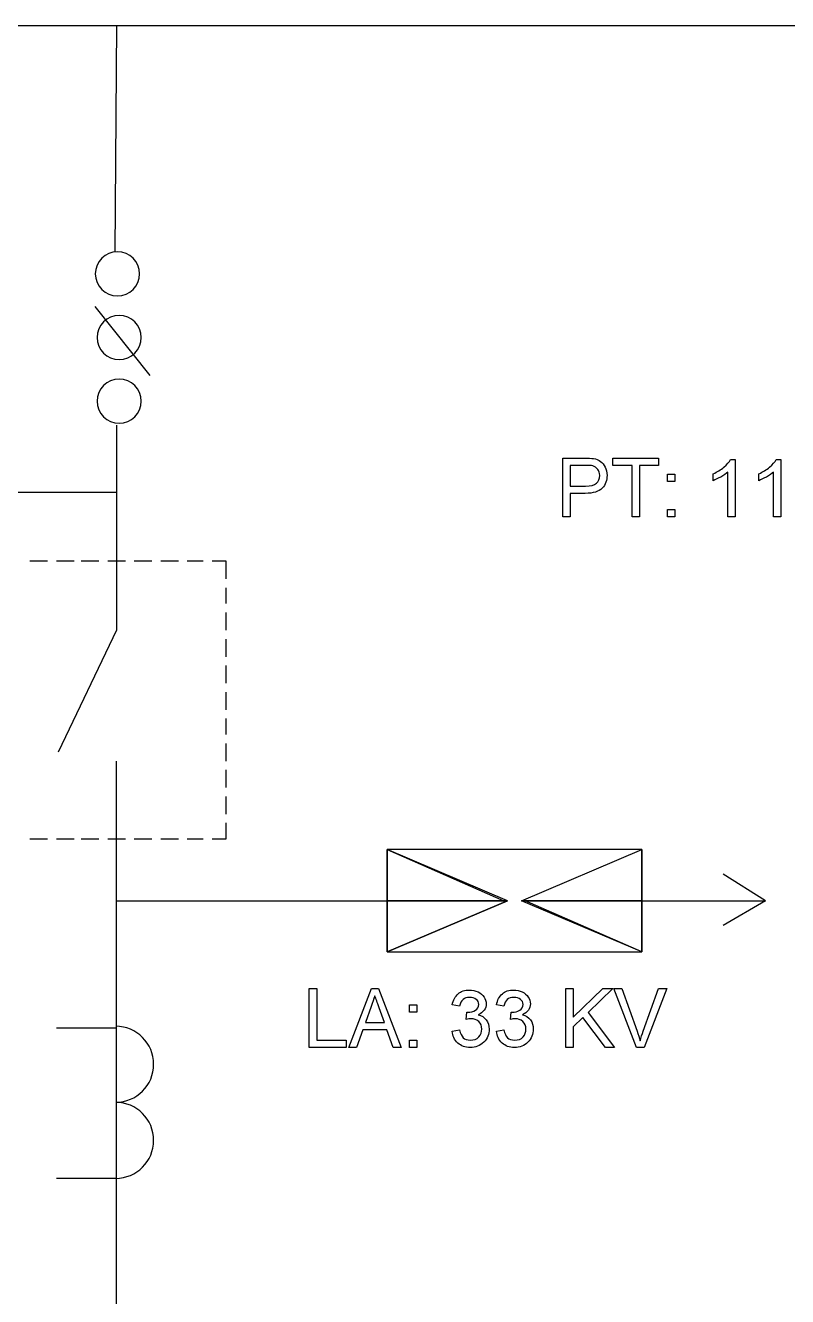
# Model space of a CAD drawing. Header units: millimetres. Extents: x 12 to 286, y 8 to 173.
# Drawn here: x 217.5 to 235.74, y 93.17 to 123.6 of the extents above; entities that cross this region are included whole.
import ezdxf

# ---------------------------------------------------------------- set-up
doc = ezdxf.new("R2010")
doc.units = ezdxf.units.MM
doc.layers.get('0').update_dxf_attribs({"linetype": 'CONTINUOUS'})

msp = doc.modelspace()

# ---------------------------------------------------------------- linework, layer by layer
at = {"color": 0}
for p, q in [((163.42, 123.599), (272.641, 123.599)), ((219.681, 123.599), (219.64, 118.181)), ((220.486, 115.218), (219.174, 116.869)), ((219.681, 114.031), (219.681, 110.772)), ((230.364, 111.831), (230.364, 113.242)), ((230.364, 113.242), (230.887, 113.242)), ((231.563, 113.065), (231.563, 113.242)), ((231.563, 113.242), (232.657, 113.242)), ((232.657, 113.242), (232.657, 113.065)), ((234.378, 113.206), (234.491, 113.206)), ((234.491, 113.206), (234.491, 111.831)), ((235.471, 113.206), (235.585, 113.206)), ((235.585, 113.206), (235.585, 111.831)), ((230.905, 113.065), (230.54, 113.065)), ((230.54, 113.065), (230.54, 112.572)), ((232.022, 113.065), (231.563, 113.065)), ((232.022, 111.831), (232.022, 113.065)), ((232.657, 113.065), (232.198, 113.065)), ((232.198, 113.065), (232.198, 111.831)), ((234.315, 111.831), (234.315, 112.903)), ((235.409, 111.831), (235.409, 112.903)), ((232.869, 112.677), (232.869, 112.853)), ((232.869, 112.853), (233.046, 112.853)), ((233.046, 112.677), (232.869, 112.677)), ((233.046, 112.853), (233.046, 112.677)), ((233.962, 112.7), (233.962, 112.863)), ((235.056, 112.7), (235.056, 112.863)), ((213.204, 112.423), (219.681, 112.423)), ((230.54, 112.572), (230.91, 112.572)), ((230.899, 112.396), (230.54, 112.396)), ((230.54, 112.396), (230.54, 111.831)), ((232.869, 111.831), (232.869, 112.007)), ((232.869, 112.007), (233.046, 112.007)), ((233.046, 112.007), (233.046, 111.831)), ((230.54, 111.831), (230.364, 111.831)), ((232.198, 111.831), (232.022, 111.831)), ((233.046, 111.831), (232.869, 111.831)), ((234.491, 111.831), (234.315, 111.831)), ((235.585, 111.831), (235.409, 111.831)), ((218.03, 110.772), (217.607, 110.772)), ((218.666, 110.772), (218.243, 110.772)), ((219.258, 110.772), (218.835, 110.772)), ((219.893, 110.772), (219.47, 110.772)), ((219.681, 110.772), (219.681, 109.121)), ((220.529, 110.772), (220.106, 110.772)), ((221.164, 110.772), (220.74, 110.772)), ((221.757, 110.772), (221.375, 110.772)), ((222.306, 110.772), (221.967, 110.772)), ((222.306, 110.349), (222.306, 110.772)), ((222.306, 109.757), (222.306, 110.137)), ((222.306, 109.121), (222.306, 109.545)), ((219.681, 109.121), (218.285, 106.2)), ((222.306, 108.486), (222.306, 108.909)), ((222.306, 107.851), (222.306, 108.275)), ((222.306, 107.217), (222.306, 107.64)), ((222.306, 106.623), (222.306, 107.005)), ((222.306, 105.989), (222.306, 106.412)), ((219.681, 91.5099), (219.681, 105.989)), ((222.306, 105.354), (222.306, 105.777)), ((222.306, 104.719), (222.306, 105.142)), ((222.306, 104.126), (222.306, 104.506)), ((217.607, 104.126), (218.03, 104.126)), ((218.243, 104.126), (218.666, 104.126)), ((218.835, 104.126), (219.258, 104.126)), ((219.47, 104.126), (219.893, 104.126)), ((220.106, 104.126), (220.529, 104.126)), ((220.74, 104.126), (221.164, 104.126)), ((221.375, 104.126), (221.757, 104.126)), ((221.967, 104.126), (222.306, 104.126)), ((226.158, 103.872), (228.953, 102.645)), ((226.158, 102.645), (226.158, 103.872)), ((226.158, 103.872), (228.953, 102.645)), ((226.158, 102.645), (226.158, 103.872)), ((232.254, 103.872), (226.158, 103.872)), ((226.158, 103.872), (226.158, 101.417)), ((229.037, 102.645), (226.158, 103.872)), ((229.376, 102.645), (232.254, 103.872)), ((229.376, 102.645), (232.254, 103.872)), ((229.376, 102.645), (232.254, 103.872)), ((232.254, 103.872), (232.254, 102.645)), ((232.254, 103.872), (232.254, 102.645)), ((232.254, 101.417), (232.254, 103.872)), ((235.219, 102.645), (234.202, 103.28)), ((219.681, 102.645), (226.158, 102.645)), ((228.953, 102.645), (226.158, 102.645)), ((228.953, 102.645), (226.158, 102.645)), ((226.158, 102.645), (229.037, 102.645)), ((229.037, 102.645), (226.158, 101.417)), ((226.158, 101.417), (226.158, 102.645)), ((226.158, 102.645), (229.037, 102.645)), ((229.037, 102.645), (226.158, 101.417)), ((226.158, 101.417), (226.158, 102.645)), ((229.037, 102.645), (226.158, 102.645)), ((226.158, 102.645), (229.037, 102.645)), ((229.037, 102.645), (226.158, 102.645)), ((226.158, 102.645), (228.953, 102.645)), ((229.037, 102.645), (226.158, 102.645)), ((226.158, 102.645), (229.037, 102.645)), ((229.037, 102.645), (226.158, 102.645)), ((226.158, 102.645), (228.953, 102.645)), ((226.158, 101.417), (229.037, 102.645)), ((228.953, 102.645), (229.037, 102.645)), ((228.953, 102.645), (229.037, 102.645)), ((229.037, 102.645), (229.037, 102.645)), ((229.037, 102.645), (229.037, 102.645)), ((232.254, 102.645), (229.376, 102.645)), ((232.254, 102.645), (229.376, 102.645)), ((229.376, 102.645), (232.254, 102.645)), ((232.254, 102.645), (229.376, 102.645)), ((229.376, 102.645), (232.254, 102.645)), ((232.254, 102.645), (229.376, 102.645)), ((229.376, 102.645), (232.254, 102.645)), ((232.254, 102.645), (229.376, 102.645)), ((229.376, 102.645), (232.254, 102.645)), ((232.254, 102.645), (229.376, 102.645)), ((232.254, 101.417), (229.376, 102.645)), ((229.461, 102.645), (232.254, 102.645)), ((232.254, 101.417), (229.461, 102.645)), ((229.461, 102.645), (232.254, 102.645)), ((232.254, 101.417), (229.461, 102.645)), ((232.254, 102.645), (232.254, 101.417)), ((232.254, 102.645), (232.254, 101.417)), ((232.254, 102.645), (232.254, 102.645)), ((232.254, 102.645), (232.254, 102.645)), ((232.254, 102.645), (235.219, 102.645)), ((235.219, 102.645), (234.202, 102.052)), ((226.158, 101.417), (232.254, 101.417)), ((224.296, 99.1306), (224.296, 100.542)), ((224.296, 100.542), (224.473, 100.542)), ((224.473, 100.542), (224.473, 99.3069)), ((225.24, 99.1306), (225.781, 100.542)), ((225.781, 100.542), (225.951, 100.542)), ((225.951, 100.542), (226.491, 99.1306)), ((230.434, 99.1306), (230.434, 100.542)), ((230.434, 100.542), (230.61, 100.542)), ((230.61, 100.542), (230.61, 99.8555)), ((230.61, 99.8555), (231.323, 100.542)), ((231.563, 100.542), (230.967, 99.967)), ((231.323, 100.542), (231.563, 100.542)), ((232.125, 99.1306), (231.582, 100.542)), ((231.582, 100.542), (231.775, 100.542)), ((231.775, 100.542), (232.143, 99.5193)), ((232.289, 99.5193), (232.657, 100.542)), ((232.85, 100.542), (232.307, 99.1306)), ((232.657, 100.542), (232.85, 100.542)), ((226.696, 99.9765), (226.696, 100.153)), ((226.696, 100.153), (226.872, 100.153)), ((226.872, 100.153), (226.872, 99.9765)), ((227.894, 100.119), (227.718, 100.153)), ((228.953, 100.119), (228.776, 100.153)), ((225.776, 100.116), (225.638, 99.7299)), ((226.092, 99.7299), (225.967, 100.084)), ((226.872, 99.9765), (226.696, 99.9765)), ((228.051, 99.8001), (228.069, 99.9765)), ((229.11, 99.8001), (229.128, 99.9765)), ((230.845, 99.8499), (230.61, 99.6237)), ((231.386, 99.1306), (230.845, 99.8499)), ((230.967, 99.967), (231.599, 99.1306)), ((219.681, 99.5962), (218.243, 99.5962)), ((225.577, 99.5535), (225.425, 99.1306)), ((226.155, 99.5535), (225.577, 99.5535)), ((225.638, 99.7299), (226.092, 99.7299)), ((226.307, 99.1306), (226.155, 99.5535)), ((227.718, 99.5193), (227.894, 99.5535)), ((228.776, 99.5193), (228.953, 99.5535)), ((230.61, 99.6237), (230.61, 99.1306)), ((224.473, 99.3069), (225.178, 99.3069)), ((225.178, 99.3069), (225.178, 99.1306)), ((226.696, 99.1306), (226.696, 99.3069)), ((226.696, 99.3069), (226.872, 99.3069)), ((226.872, 99.3069), (226.872, 99.1306)), ((225.178, 99.1306), (224.296, 99.1306)), ((225.425, 99.1306), (225.24, 99.1306)), ((226.491, 99.1306), (226.307, 99.1306)), ((226.872, 99.1306), (226.696, 99.1306)), ((230.61, 99.1306), (230.434, 99.1306)), ((231.599, 99.1306), (231.386, 99.1306)), ((232.307, 99.1306), (232.125, 99.1306)), ((219.681, 95.9982), (218.243, 95.9982))]:
    msp.add_line(p, q, dxfattribs=at)
for points in [[(219.703, 118.181), (219.411, 118.181), (219.174, 117.943), (219.174, 117.651)], [(220.232, 117.651), (220.232, 117.943), (219.995, 118.181), (219.703, 118.181)], [(219.174, 117.651), (219.174, 117.359), (219.411, 117.122), (219.703, 117.122)], [(219.703, 117.122), (219.995, 117.122), (220.232, 117.359), (220.232, 117.651)], [(219.745, 116.657), (219.452, 116.657), (219.215, 116.419), (219.215, 116.127)], [(220.274, 116.127), (220.274, 116.419), (220.038, 116.657), (219.745, 116.657)], [(219.215, 116.127), (219.215, 115.835), (219.452, 115.598), (219.745, 115.598)], [(219.745, 115.598), (220.038, 115.598), (220.274, 115.835), (220.274, 116.127)], [(219.745, 115.132), (219.452, 115.132), (219.215, 114.895), (219.215, 114.603)], [(220.274, 114.603), (220.274, 114.895), (220.038, 115.132), (219.745, 115.132)], [(219.215, 114.603), (219.215, 114.311), (219.452, 114.074), (219.745, 114.074)], [(219.745, 114.074), (220.038, 114.074), (220.274, 114.311), (220.274, 114.603)], [(230.887, 113.242), (230.969, 113.242), (231.049, 113.237), (231.097, 113.228)], [(231.097, 113.228), (231.156, 113.221), (231.223, 113.195), (231.269, 113.162)], [(234.221, 113.023), (234.291, 113.089), (234.348, 113.146), (234.378, 113.206)], [(235.314, 113.023), (235.384, 113.089), (235.441, 113.146), (235.471, 113.206)], [(231.082, 113.053), (231.046, 113.065), (230.991, 113.065), (230.905, 113.065)], [(231.2, 112.971), (231.162, 113.02), (231.132, 113.041), (231.082, 113.053)], [(231.246, 112.823), (231.246, 112.892), (231.231, 112.93), (231.2, 112.971)], [(231.269, 113.162), (231.308, 113.132), (231.352, 113.083), (231.38, 113.024)], [(231.38, 113.024), (231.399, 112.968), (231.422, 112.9), (231.422, 112.828)], [(233.962, 112.863), (234.061, 112.915), (234.147, 112.961), (234.221, 113.023)], [(234.315, 112.903), (234.272, 112.871), (234.217, 112.825), (234.148, 112.787)], [(235.056, 112.863), (235.154, 112.915), (235.241, 112.961), (235.314, 113.023)], [(235.409, 112.903), (235.366, 112.871), (235.31, 112.825), (235.241, 112.787)], [(230.91, 112.572), (231.025, 112.572), (231.118, 112.593), (231.169, 112.637)], [(231.169, 112.637), (231.21, 112.682), (231.246, 112.743), (231.246, 112.823)], [(231.422, 112.828), (231.422, 112.715), (231.385, 112.605), (231.309, 112.521)], [(234.148, 112.787), (234.076, 112.759), (234.017, 112.72), (233.962, 112.7)], [(235.241, 112.787), (235.169, 112.759), (235.11, 112.72), (235.056, 112.7)], [(231.309, 112.521), (231.224, 112.442), (231.096, 112.396), (230.899, 112.396)], [(227.858, 100.414), (227.919, 100.482), (228.021, 100.506), (228.13, 100.506)], [(228.13, 100.506), (228.196, 100.506), (228.272, 100.491), (228.335, 100.462)], [(228.335, 100.462), (228.392, 100.434), (228.446, 100.39), (228.479, 100.338)], [(228.917, 100.414), (228.977, 100.482), (229.079, 100.506), (229.188, 100.506)], [(229.188, 100.506), (229.254, 100.506), (229.33, 100.491), (229.394, 100.462)], [(229.394, 100.462), (229.45, 100.434), (229.504, 100.39), (229.537, 100.338)], [(225.866, 100.365), (225.833, 100.287), (225.81, 100.204), (225.776, 100.116)], [(225.967, 100.084), (225.92, 100.212), (225.891, 100.295), (225.866, 100.365)], [(227.718, 100.153), (227.739, 100.266), (227.785, 100.353), (227.858, 100.414)], [(227.976, 100.277), (227.93, 100.247), (227.907, 100.189), (227.894, 100.119)], [(228.136, 100.329), (228.063, 100.329), (228.019, 100.313), (227.976, 100.277)], [(228.293, 100.281), (228.249, 100.318), (228.199, 100.329), (228.136, 100.329)], [(228.273, 100.021), (228.317, 100.059), (228.353, 100.096), (228.353, 100.159)], [(228.353, 100.159), (228.353, 100.218), (228.333, 100.25), (228.293, 100.281)], [(228.479, 100.338), (228.506, 100.295), (228.53, 100.232), (228.53, 100.172)], [(228.53, 100.172), (228.53, 100.123), (228.513, 100.066), (228.481, 100.021)], [(228.776, 100.153), (228.797, 100.266), (228.844, 100.353), (228.917, 100.414)], [(229.034, 100.277), (228.989, 100.247), (228.965, 100.189), (228.953, 100.119)], [(229.194, 100.329), (229.121, 100.329), (229.077, 100.313), (229.034, 100.277)], [(229.351, 100.281), (229.307, 100.318), (229.257, 100.329), (229.194, 100.329)], [(229.332, 100.021), (229.376, 100.059), (229.412, 100.096), (229.412, 100.159)], [(229.412, 100.159), (229.412, 100.218), (229.391, 100.25), (229.351, 100.281)], [(229.537, 100.338), (229.564, 100.295), (229.588, 100.232), (229.588, 100.172)], [(229.588, 100.172), (229.588, 100.123), (229.572, 100.066), (229.54, 100.021)], [(228.166, 99.8195), (228.127, 99.8252), (228.097, 99.8128), (228.051, 99.8001)], [(228.069, 99.9765), (228.069, 99.9765), (228.089, 99.9755), (228.096, 99.9755)], [(228.096, 99.9755), (228.153, 99.9765), (228.221, 99.9906), (228.273, 100.021)], [(228.351, 99.7493), (228.291, 99.8015), (228.24, 99.8195), (228.166, 99.8195)], [(228.481, 100.021), (228.442, 99.985), (228.402, 99.9395), (228.338, 99.9134)], [(228.338, 99.9134), (228.414, 99.9035), (228.484, 99.8541), (228.531, 99.7934)], [(229.224, 99.8195), (229.186, 99.8252), (229.155, 99.8128), (229.11, 99.8001)], [(229.128, 99.9765), (229.128, 99.9765), (229.147, 99.9755), (229.154, 99.9755)], [(229.154, 99.9755), (229.212, 99.9765), (229.279, 99.9906), (229.332, 100.021)], [(229.409, 99.7493), (229.35, 99.8015), (229.298, 99.8195), (229.224, 99.8195)], [(229.54, 100.021), (229.5, 99.985), (229.46, 99.9395), (229.397, 99.9134)], [(229.397, 99.9134), (229.472, 99.9035), (229.543, 99.8541), (229.59, 99.7934)], [(220.57, 98.728), (220.57, 99.2311), (220.164, 99.6389), (219.661, 99.6389)], [(227.852, 99.2382), (227.765, 99.3207), (227.729, 99.4033), (227.718, 99.5193)], [(227.894, 99.5535), (227.914, 99.4668), (227.941, 99.4033), (227.98, 99.3648)], [(228.424, 99.5715), (228.424, 99.6488), (228.399, 99.7024), (228.351, 99.7493)], [(228.353, 99.3828), (228.4, 99.4435), (228.424, 99.4971), (228.424, 99.5715)], [(228.6, 99.5687), (228.6, 99.453), (228.557, 99.3429), (228.471, 99.2572)], [(228.531, 99.7934), (228.577, 99.7356), (228.6, 99.6583), (228.6, 99.5687)], [(228.91, 99.2382), (228.823, 99.3207), (228.787, 99.4033), (228.776, 99.5193)], [(228.953, 99.5535), (228.972, 99.4668), (229, 99.4033), (229.038, 99.3648)], [(229.482, 99.5715), (229.482, 99.6488), (229.457, 99.7024), (229.409, 99.7493)], [(229.412, 99.3828), (229.459, 99.4435), (229.482, 99.4971), (229.482, 99.5715)], [(229.658, 99.5687), (229.658, 99.453), (229.616, 99.3429), (229.529, 99.2572)], [(229.59, 99.7934), (229.635, 99.7356), (229.658, 99.6583), (229.658, 99.5687)], [(232.143, 99.5193), (232.166, 99.4488), (232.197, 99.3606), (232.216, 99.289)], [(232.216, 99.289), (232.231, 99.3719), (232.261, 99.4435), (232.289, 99.5193)], [(228.147, 99.1306), (228.027, 99.1306), (227.93, 99.1665), (227.852, 99.2382)], [(227.98, 99.3648), (228.014, 99.3302), (228.076, 99.3069), (228.152, 99.3069)], [(228.471, 99.2572), (228.381, 99.1775), (228.278, 99.1306), (228.147, 99.1306)], [(228.152, 99.3069), (228.236, 99.3069), (228.308, 99.3316), (228.353, 99.3828)], [(229.205, 99.1306), (229.085, 99.1306), (228.989, 99.1665), (228.91, 99.2382)], [(229.038, 99.3648), (229.073, 99.3302), (229.135, 99.3069), (229.21, 99.3069)], [(229.529, 99.2572), (229.439, 99.1775), (229.336, 99.1306), (229.205, 99.1306)], [(229.21, 99.3069), (229.295, 99.3069), (229.366, 99.3316), (229.412, 99.3828)], [(219.661, 97.8186), (220.164, 97.8186), (220.57, 98.2253), (220.57, 98.728)], [(220.57, 96.9077), (220.57, 97.4108), (220.164, 97.8186), (219.661, 97.8186)], [(219.661, 95.9982), (220.164, 95.9982), (220.57, 96.4046), (220.57, 96.9077)]]:
    msp.add_open_spline(points, degree=3, dxfattribs=at)

doc.saveas('drawing.dxf')
